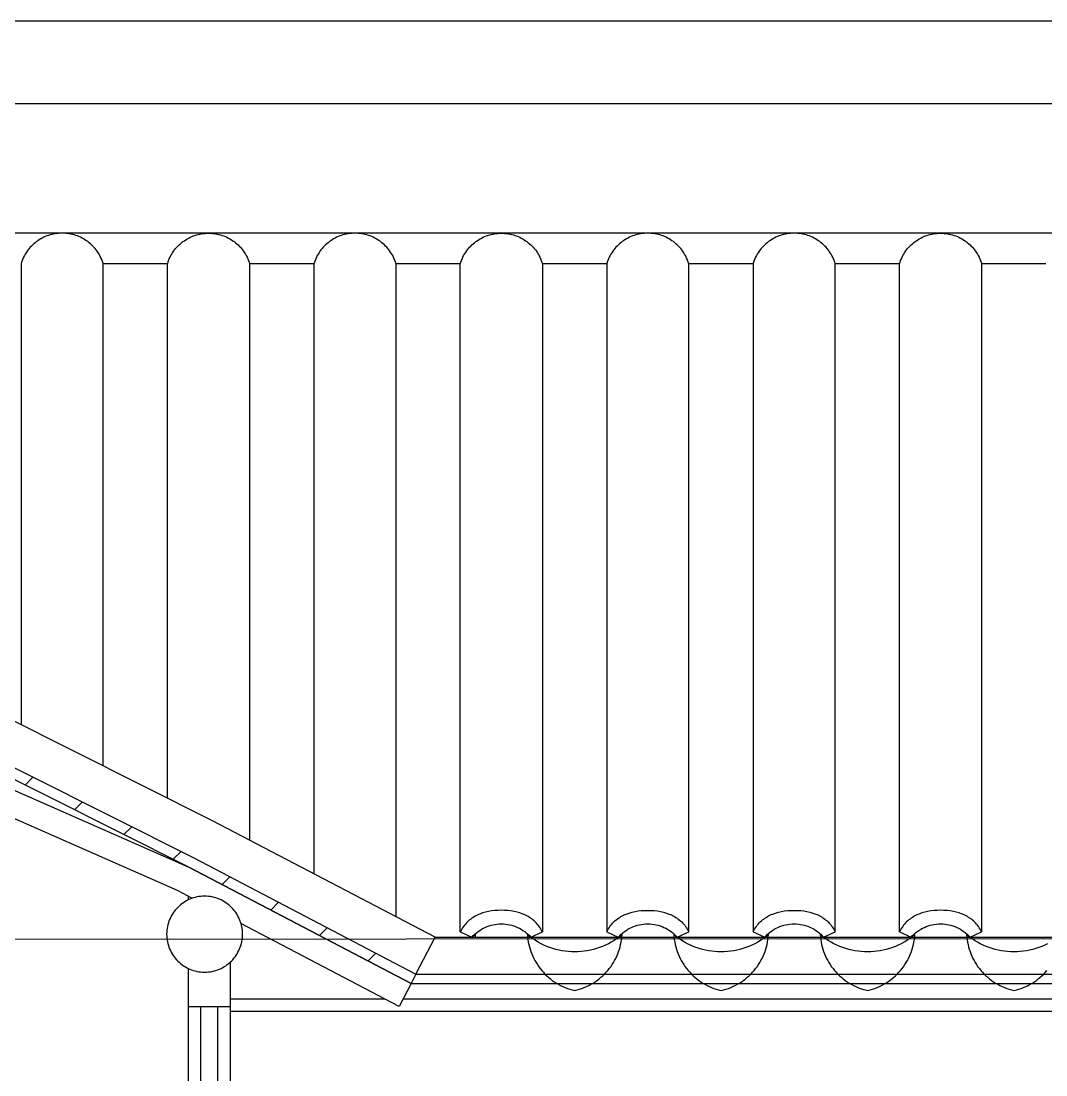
# Model space of a CAD drawing. Extents: x -20250 to 331240, y -699 to 63168.
# Drawn here: x 226502 to 228946, y 13707 to 16220 of the extents above; entities that cross this region are included whole.
import ezdxf

# ---------------------------------------------------------------- set-up
doc = ezdxf.new("R2010")
doc.units = 0
doc.header["$LTSCALE"] = 1000
doc.header["$MEASUREMENT"] = 0
for name, color, linetype in [('DOTE', 1, 'Continuous'), ('PUB_HATCH', 8, 'Continuous'), ('WALL', 9, 'Continuous'), ('窗', 4, 'Continuous')]:
    doc.layers.add(name, color=color, linetype=linetype)
doc.layers.add('瓦', color=7, linetype='Continuous', true_color=0x57e157)

msp = doc.modelspace()

# ---------------------------------------------------------------- hatches: boundary and pattern name
at = {"layer": 'PUB_HATCH'}
h = msp.add_hatch(dxfattribs=at)
h.set_pattern_fill('普通砖', color=256, scale=50, style=0)
h.set_pattern_definition([(45, (-59853.03, 80703.54), (-88.388383, 88.388383), [])])
h.paths.add_polyline_path([(224793.9, 13990.3), (224791, 13989.3), (224786.7, 13988.1), (224782.3, 13987.1), (224777.9, 13986.2), (224773.3, 13985.7), (224768.7, 13985.3), (224764.1, 13985.2), (224759.4, 13985.3), (224754.8, 13985.7), (224750.3, 13986.2), (224745.9, 13987.1), (224741.5, 13988.1), (224737.2, 13989.3), (224733, 13990.7), (224728.9, 13992.3), (224724.9, 13994.2), (224721, 13996.2), (224717.2, 13998.3), (224713.5, 14000.7), (224709.9, 14003.2), (224706.5, 14005.9), (224703.2, 14008.7), (224700.1, 14011.7), (224697.1, 14014.9), (224694.2, 14018.2), (224691.6, 14021.6), (224689, 14025.2), (224686.7, 14028.8), (224684.5, 14032.6), (224682.5, 14036.5), (224680.7, 14040.5), (224679.1, 14044.6), (224677.6, 14048.8), (224676.4, 14053.1), (224675.4, 14057.5), (224674.6, 14062), (224674, 14066.5), (224673.7, 14071.1), (224673.6, 14075.7), (224673.7, 14080.4), (224674, 14085), (224674.6, 14089.5), (224675.4, 14094), (224676.4, 14098.3), (224677.6, 14102.7), (224679.1, 14106.8), (224680.7, 14111), (224682.5, 14115), (224684.5, 14118.9), (224686.7, 14122.7), (224689, 14126.3), (224691.6, 14129.9), (224694.2, 14133.3), (224697.1, 14136.6), (224700.1, 14139.7), (224703.2, 14142.7), (224706.5, 14145.6), (224709.9, 14148.3), (224713.5, 14150.8), (224717.2, 14153.2), (224721, 14155.3), (224724.9, 14157.3), (224728.9, 14159.2), (224733, 14160.8), (224737.2, 14162.2), (224741.5, 14163.4), (224745.9, 14164.4), (224750.3, 14165.2), (224754.8, 14165.8), (224759.4, 14166.2), (224764.1, 14166.3), (224768.7, 14166.2), (224773.3, 14165.8), (224777.9, 14165.2), (224782.3, 14164.4), (224786.7, 14163.4), (224793.9, 14161.4), (224793.9, 14165.1), (225361.6, 14439.4), (225362.1, 14445.4), (225362.7, 14450), (225363.5, 14454.4), (225364.5, 14458.8), (225365.7, 14463.1), (225367.1, 14467.3), (225368.8, 14471.4), (225370.6, 14475.4), (225372.6, 14479.3), (225374.8, 14483.1), (225377.1, 14486.8), (225379.6, 14490.3), (225382.3, 14493.8), (225385.2, 14497.1), (225388.2, 14500.2), (225391.3, 14503.2), (225394.6, 14506), (225398, 14508.7), (225401.6, 14511.2), (225405.2, 14513.6), (225409, 14515.8), (225414.8, 14518.7), (225338.3, 14496.8), (224793.9, 14233.7), (224793.9, 15296.8), (225291.7, 15019.5), (225908.1, 14701.7), (226902.3, 14202.9), (226902.3, 14202.9), (227431.9, 13925.7), (227443.5, 13948), (226913.7, 14225.2), (225919.4, 14724.1), (225303.6, 15041.6), (224793.9, 15325.5), (224793.9, 15707), (224444.3, 15707), (224444.3, 15460.6), (224414.5, 15460.6), (224414.5, 15435.5), (224444.3, 15435.5), (224444.3, 7605.9), (224793.9, 7605.9), (224793.9, 11205.9), (225638.5, 11205.9), (225638.5, 11049.9), (225724.6, 11049.9), (225724.6, 11205.9), (226682.5, 11205.9), (226682.5, 10768.9), (226768.6, 10768.9), (226768.6, 10879.8), (227462, 10475.7), (227462, 10276.4), (227702, 10276.4), (227702, 10341.6), (227702, 10370.8), (227535.2, 10462.1), (226768.6, 10908.7), (226768.6, 11205.9), (226901.1, 11205.9), (226901.1, 11067.9), (227001.1, 11067.9), (227001.1, 12223.6), (226901.1, 12223.6), (226901.1, 11245.6), (224793.9, 11245.6)])

# ---------------------------------------------------------------- linework, layer by layer
at = {"layer": 'DOTE', "elevation": 0}
for points in [[(236948.1, 16220.3), (221068.8, 16220.3)], [(236948.1, 14035.7), (221068.8, 14028.1)]]:
    msp.add_lwpolyline(points, dxfattribs=at)
at = {"layer": 'WALL'}
for points in [[(234018.1, 10577.2, 0), (234018, 15435.5, 0), (234047.9, 15435.5, 0), (234047.9, 15460.6, 0), (234018, 15460.6, 0), (234018, 15863.6, 0), (233506.4, 15863.6, 0), (233506.4, 16220.3, 0), (224929.8, 16220.3, 0)], [(231172.3, 7405.7, 0), (227462, 7405.7, 0), (227462, 10475.7, 0), (226768.6, 10879.8, 0), (226768.6, 10768.9, 0), (226682.5, 10768.9, 0), (226682.5, 11205.9, 0), (225724.6, 11205.9, 0), (225724.6, 11049.9, 0), (225638.5, 11049.9, 0), (225638.5, 11205.9, 0), (224793.9, 11205.9, 0), (224793.9, 7605.9, 0), (224444.3, 7605.9, 0), (224444.3, 15435.5, 0), (224414.5, 15435.5, 0), (224414.5, 15460.6, 0), (224444.3, 15460.6, 0), (224444.3, 15863.6, 0), (224567, 15863.6, 0), (224567, 16023.9, 0), (233506.4, 16023.9, 0)], [(234018, 15714.6, 0), (224444.3, 15714.6, 0)], [(224444.3, 15707, 0), (224793.9, 15707, 0), (224793.9, 15325.5, 0), (225303.6, 15041.6, 0), (225919.4, 14724.1, 0), (226913.7, 14225.2, 0), (227443.5, 13948, 0), (227489.4, 14035.7, 0), (226958.9, 14313.4, 0), (225964.3, 14812.4, 0), (225350.4, 15128.9, 0), (224793.9, 15438.9, 0)], [(227443.5, 13948, 0), (227431.9, 13925.7, 0), (226902.3, 14202.9, 0), (225908.1, 14701.7, 0), (225291.7, 15019.5, 0), (224793.9, 15296.8, 0), (224793.9, 14233.7, 0)], [(224793.9, 14233.7, 0), (225338.3, 14496.8, 0), (225514.4, 14547.4, 0), (225720.4, 14569.8, 0), (225911.5, 14562.3, 0), (226186.8, 14517.4, 0), (226902.2, 14202.9, 0), (227431.9, 13925.7, 0), (227403.2, 13871, 0), (227026.3, 14068.2, 0)], [(226911.2, 14128.4, 0), (226875.5, 14147.2, 0), (226174, 14455.5, 0)], [(226901.1, 14124.8, 0), (226901.1, 14133.7, 0)], [(227489.4, 14035.7, 0), (230945, 14035.7, 0)], [(224793.9, 13990.8, 0), (224793.9, 11245.6, 0), (226901.1, 11245.6, 0), (226901.1, 13961.3, 0)], [(226768.6, 11023.2, 0), (227580.4, 10550.2, 0), (227968.5, 10337.8, 0), (227922.6, 10250, 0), (227535.2, 10462.1, 0), (226768.6, 10908.7, 0), (226768.6, 11205.9, 0), (226901.1, 11205.9, 0), (226901.1, 11067.9, 0), (227001.1, 11067.9, 0), (227001.1, 13977.2, 0)], [(227443.5, 13948, 0), (230990.9, 13948, 0)], [(227431.9, 13925.7, 0), (231002.5, 13925.7, 0)], [(227369.7, 13888.5, 0), (227001.1, 13888.5, 0)], [(231022, 13888.5, 0), (227412.4, 13888.5, 0)], [(231565.8, 13858.6, 0), (227001.1, 13858.6, 0)]]:
    msp.add_polyline3d(points, dxfattribs=at)
msp.add_polyline3d([(227030.3, 14043.1, 0), (227030.1, 14047.7, 0), (227029.8, 14052.3, 0), (227029.2, 14056.8, 0), (227028.4, 14061.3, 0), (227027.4, 14065.7, 0), (227026.2, 14070, 0), (227024.8, 14074.2, 0), (227023.1, 14078.3, 0), (227021.3, 14082.3, 0), (227019.3, 14086.2, 0), (227017.1, 14090, 0), (227014.8, 14093.7, 0), (227012.3, 14097.2, 0), (227009.6, 14100.7, 0), (227006.7, 14103.9, 0), (227003.7, 14107.1, 0), (227000.6, 14110.1, 0), (226997.3, 14112.9, 0), (226993.9, 14115.6, 0), (226990.3, 14118.1, 0), (226986.7, 14120.5, 0), (226982.9, 14122.7, 0), (226979, 14124.7, 0), (226975, 14126.5, 0), (226970.8, 14128.1, 0), (226966.6, 14129.5, 0), (226962.3, 14130.7, 0), (226958, 14131.8, 0), (226953.5, 14132.6, 0), (226949, 14133.2, 0), (226944.4, 14133.5, 0), (226939.7, 14133.6, 0), (226935.1, 14133.5, 0), (226930.5, 14133.2, 0), (226926, 14132.6, 0), (226921.5, 14131.8, 0), (226917.1, 14130.7, 0), (226912.8, 14129.5, 0), (226908.6, 14128.1, 0), (226904.5, 14126.5, 0), (226900.5, 14124.7, 0), (226896.6, 14122.7, 0), (226892.8, 14120.5, 0), (226889.1, 14118.1, 0), (226885.6, 14115.6, 0), (226882.2, 14112.9, 0), (226878.9, 14110.1, 0), (226875.7, 14107.1, 0), (226872.7, 14103.9, 0), (226869.9, 14100.7, 0), (226867.2, 14097.2, 0), (226864.7, 14093.7, 0), (226862.3, 14090, 0), (226860.1, 14086.2, 0), (226858.1, 14082.3, 0), (226856.3, 14078.3, 0), (226854.7, 14074.2, 0), (226853.3, 14070, 0), (226852.1, 14065.7, 0), (226851, 14061.3, 0), (226850.2, 14056.8, 0), (226849.7, 14052.3, 0), (226849.3, 14047.7, 0), (226849.2, 14043.1, 0), (226849.3, 14038.4, 0), (226849.7, 14033.8, 0), (226850.2, 14029.3, 0), (226851, 14024.8, 0), (226852.1, 14020.5, 0), (226853.3, 14016.2, 0), (226854.7, 14012, 0), (226856.3, 14007.8, 0), (226858.1, 14003.8, 0), (226860.1, 13999.9, 0), (226862.3, 13996.2, 0), (226864.7, 13992.5, 0), (226867.2, 13988.9, 0), (226869.9, 13985.5, 0), (226872.7, 13982.2, 0), (226875.7, 13979.1, 0), (226878.9, 13976.1, 0), (226882.2, 13973.2, 0), (226885.6, 13970.5, 0), (226889.1, 13968, 0), (226892.8, 13965.7, 0), (226896.6, 13963.5, 0), (226900.5, 13961.5, 0), (226904.5, 13959.7, 0), (226908.6, 13958, 0), (226912.8, 13956.6, 0), (226917.1, 13955.4, 0), (226921.5, 13954.4, 0), (226926, 13953.6, 0), (226930.5, 13953, 0), (226935.1, 13952.7, 0), (226939.7, 13952.5, 0), (226944.4, 13952.7, 0), (226949, 13953, 0), (226953.5, 13953.6, 0), (226958, 13954.4, 0), (226962.3, 13955.4, 0), (226966.6, 13956.6, 0), (226970.8, 13958, 0), (226975, 13959.7, 0), (226979, 13961.5, 0), (226982.9, 13963.5, 0), (226986.7, 13965.7, 0), (226990.3, 13968, 0), (226993.9, 13970.5, 0), (226997.3, 13973.2, 0), (227000.6, 13976.1, 0), (227003.7, 13979.1, 0), (227006.7, 13982.2, 0), (227009.6, 13985.5, 0), (227012.3, 13988.9, 0), (227014.8, 13992.5, 0), (227017.1, 13996.2, 0), (227019.3, 13999.9, 0), (227021.3, 14003.8, 0), (227023.1, 14007.8, 0), (227024.8, 14012, 0), (227026.2, 14016.2, 0), (227027.4, 14020.5, 0), (227028.4, 14024.8, 0), (227029.2, 14029.3, 0), (227029.8, 14033.8, 0), (227030.1, 14038.4, 0)], close=True, dxfattribs=at)
at = {"layer": '瓦'}
for points in [[(226698, 14444.3, 0), (226698, 15641.8, 0), (226696.7, 15645.8, 0), (226695.3, 15649.7, 0), (226693.7, 15653.6, 0), (226691.9, 15657.3, 0), (226690, 15661, 0), (226688, 15664.6, 0), (226685.9, 15668, 0), (226683.6, 15671.4, 0), (226681.1, 15674.7, 0), (226678.6, 15677.8, 0), (226676, 15680.9, 0), (226673.2, 15683.8, 0), (226670.3, 15686.7, 0), (226667.3, 15689.3, 0), (226664.3, 15691.9, 0), (226661.1, 15694.4, 0), (226657.8, 15696.7, 0), (226654.4, 15698.9, 0), (226651, 15701, 0), (226647.5, 15703, 0), (226643.9, 15704.7, 0), (226640.2, 15706.4, 0), (226636.4, 15707.9, 0), (226632.6, 15709.3, 0), (226628.7, 15710.5, 0), (226624.8, 15711.6, 0), (226620.8, 15712.5, 0), (226616.7, 15713.2, 0), (226612.6, 15713.8, 0), (226608.5, 15714.2, 0), (226604.3, 15714.5, 0), (226600.1, 15714.6, 0), (226595.9, 15714.5, 0), (226591.7, 15714.2, 0), (226587.6, 15713.8, 0), (226583.5, 15713.2, 0), (226579.4, 15712.5, 0), (226575.4, 15711.6, 0), (226571.5, 15710.5, 0), (226567.6, 15709.3, 0), (226563.8, 15707.9, 0), (226560, 15706.4, 0), (226556.3, 15704.7, 0), (226552.7, 15703, 0), (226549.2, 15701, 0), (226545.7, 15698.9, 0), (226542.4, 15696.7, 0), (226539.1, 15694.4, 0), (226535.9, 15691.9, 0), (226532.9, 15689.3, 0), (226529.9, 15686.7, 0), (226527, 15683.8, 0), (226524.2, 15680.9, 0), (226521.6, 15677.8, 0), (226519.1, 15674.7, 0), (226516.6, 15671.4, 0), (226514.4, 15668, 0), (226512.2, 15664.6, 0), (226510.2, 15661, 0), (226508.3, 15657.3, 0), (226506.6, 15653.6, 0), (226505, 15649.7, 0), (226503.5, 15645.8, 0), (226502.2, 15641.8, 0), (226502.2, 14542.5, 0)], [(226851.2, 14367.4, 0), (226851.2, 15641.8, 0), (226852.5, 15645.8, 0), (226854, 15649.7, 0), (226855.6, 15653.6, 0), (226857.3, 15657.3, 0), (226859.2, 15661, 0), (226861.2, 15664.6, 0), (226863.4, 15668, 0), (226865.7, 15671.4, 0), (226868.1, 15674.7, 0), (226870.6, 15677.8, 0), (226873.3, 15680.9, 0), (226876, 15683.8, 0), (226878.9, 15686.7, 0), (226881.9, 15689.3, 0), (226885, 15691.9, 0), (226888.1, 15694.4, 0), (226891.4, 15696.7, 0), (226894.8, 15698.9, 0), (226898.2, 15701, 0), (226901.8, 15703, 0), (226905.4, 15704.7, 0), (226909.1, 15706.4, 0), (226912.8, 15707.9, 0), (226916.6, 15709.3, 0), (226920.5, 15710.5, 0), (226924.5, 15711.6, 0), (226928.5, 15712.5, 0), (226932.5, 15713.2, 0), (226936.6, 15713.8, 0), (226940.7, 15714.2, 0), (226944.9, 15714.5, 0), (226949.1, 15714.6, 0), (226953.3, 15714.5, 0), (226957.5, 15714.2, 0), (226961.7, 15713.8, 0), (226965.7, 15713.2, 0), (226969.8, 15712.5, 0), (226973.8, 15711.6, 0), (226977.7, 15710.5, 0), (226981.6, 15709.3, 0), (226985.4, 15707.9, 0), (226989.2, 15706.4, 0), (226992.9, 15704.7, 0), (226996.5, 15703, 0), (227000, 15701, 0), (227003.5, 15698.9, 0), (227006.8, 15696.7, 0), (227010.1, 15694.4, 0), (227013.3, 15691.9, 0), (227016.4, 15689.3, 0), (227019.4, 15686.7, 0), (227022.2, 15683.8, 0), (227025, 15680.9, 0), (227027.6, 15677.8, 0), (227030.2, 15674.7, 0), (227032.6, 15671.4, 0), (227034.9, 15668, 0), (227037, 15664.6, 0), (227039.1, 15661, 0), (227040.9, 15657.3, 0), (227042.7, 15653.6, 0), (227044.3, 15649.7, 0), (227045.7, 15645.8, 0), (227047, 15641.8, 0), (227047, 14267.3, 0)], [(227396.1, 14084.6, 0), (227396.1, 15641.8, 0), (227394.8, 15645.8, 0), (227393.4, 15649.7, 0), (227391.7, 15653.6, 0), (227390, 15657.3, 0), (227388.1, 15661, 0), (227386.1, 15664.6, 0), (227383.9, 15668, 0), (227381.7, 15671.4, 0), (227379.2, 15674.7, 0), (227376.7, 15677.8, 0), (227374.1, 15680.9, 0), (227371.3, 15683.8, 0), (227368.4, 15686.7, 0), (227365.4, 15689.3, 0), (227362.4, 15691.9, 0), (227359.2, 15694.4, 0), (227355.9, 15696.7, 0), (227352.5, 15698.9, 0), (227349.1, 15701, 0), (227345.6, 15703, 0), (227341.9, 15704.7, 0), (227338.3, 15706.4, 0), (227334.5, 15707.9, 0), (227330.7, 15709.3, 0), (227326.8, 15710.5, 0), (227322.9, 15711.6, 0), (227318.9, 15712.5, 0), (227314.8, 15713.2, 0), (227310.7, 15713.8, 0), (227306.6, 15714.2, 0), (227302.4, 15714.5, 0), (227298.2, 15714.6, 0), (227294, 15714.5, 0), (227289.8, 15714.2, 0), (227285.7, 15713.8, 0), (227281.6, 15713.2, 0), (227277.5, 15712.5, 0), (227273.5, 15711.6, 0), (227269.6, 15710.5, 0), (227265.7, 15709.3, 0), (227261.9, 15707.9, 0), (227258.1, 15706.4, 0), (227254.4, 15704.7, 0), (227250.8, 15703, 0), (227247.3, 15701, 0), (227243.8, 15698.9, 0), (227240.5, 15696.7, 0), (227237.2, 15694.4, 0), (227234, 15691.9, 0), (227231, 15689.3, 0), (227228, 15686.7, 0), (227225.1, 15683.8, 0), (227222.3, 15680.9, 0), (227219.7, 15677.8, 0), (227217.1, 15674.7, 0), (227214.7, 15671.4, 0), (227212.5, 15668, 0), (227210.3, 15664.6, 0), (227208.3, 15661, 0), (227206.4, 15657.3, 0), (227204.6, 15653.6, 0), (227203, 15649.7, 0), (227201.6, 15645.8, 0), (227200.3, 15641.8, 0), (227200.3, 14187.1, 0)], [(227549.4, 14048.5, 0), (227576.9, 14035.9, 0), (227580.4, 14039.6, 0), (227584, 14043.1, 0), (227587.7, 14046.3, 0), (227591.6, 14049.4, 0), (227595.7, 14052.2, 0), (227599.9, 14054.8, 0), (227604.2, 14057.2, 0), (227608.6, 14059.4, 0), (227613.2, 14061.3, 0), (227617.8, 14063, 0), (227622.6, 14064.4, 0), (227627.4, 14065.6, 0), (227632.3, 14066.5, 0), (227637.2, 14067.2, 0), (227642.2, 14067.6, 0), (227647.2, 14067.7, 0), (227652.2, 14067.6, 0), (227657.2, 14067.2, 0), (227662.2, 14066.5, 0), (227667, 14065.6, 0), (227671.9, 14064.4, 0), (227676.6, 14063, 0), (227681.2, 14061.3, 0), (227685.8, 14059.4, 0), (227690.2, 14057.2, 0), (227694.5, 14054.8, 0), (227698.7, 14052.2, 0), (227702.8, 14049.4, 0), (227706.7, 14046.3, 0), (227710.4, 14043.1, 0), (227714, 14039.6, 0), (227717.5, 14035.9, 0), (227745, 14048.5, 0), (227743.2, 14052, 0), (227741.4, 14055.3, 0), (227739.4, 14058.5, 0), (227737.3, 14061.5, 0), (227735.1, 14064.4, 0), (227732.8, 14067.2, 0), (227730.4, 14069.9, 0), (227727.9, 14072.4, 0), (227725.3, 14074.8, 0), (227722.6, 14077.1, 0), (227719.9, 14079.3, 0), (227717, 14081.3, 0), (227714.1, 14083.2, 0), (227711.1, 14085.1, 0), (227708, 14086.8, 0), (227704.9, 14088.4, 0), (227701.6, 14089.8, 0), (227698.4, 14091.2, 0), (227691.6, 14093.7, 0), (227684.6, 14095.7, 0), (227677.4, 14097.3, 0), (227670.1, 14098.5, 0), (227662.5, 14099.4, 0), (227654.9, 14099.9, 0), (227647.1, 14100, 0), (227639.3, 14099.9, 0), (227631.7, 14099.3, 0), (227624.1, 14098.5, 0), (227616.8, 14097.2, 0), (227609.6, 14095.6, 0), (227602.6, 14093.6, 0), (227595.8, 14091.2, 0), (227592.6, 14089.8, 0), (227589.3, 14088.3, 0), (227586.2, 14086.7, 0), (227583.1, 14085, 0), (227580.1, 14083.2, 0), (227577.2, 14081.2, 0), (227574.4, 14079.2, 0), (227571.6, 14077, 0), (227568.9, 14074.7, 0), (227566.4, 14072.3, 0), (227563.9, 14069.8, 0), (227561.5, 14067.2, 0), (227559.2, 14064.3, 0), (227557, 14061.4, 0), (227554.9, 14058.4, 0), (227552.9, 14055.2, 0), (227551, 14051.9, 0), (227549.3, 14048.4, 0), (227549.3, 15641.8, 0), (227550.6, 15645.8, 0), (227552.1, 15649.7, 0), (227553.7, 15653.6, 0), (227555.4, 15657.3, 0), (227557.3, 15661, 0), (227559.3, 15664.6, 0), (227561.5, 15668, 0), (227563.8, 15671.4, 0), (227566.2, 15674.7, 0), (227568.7, 15677.8, 0), (227571.4, 15680.9, 0), (227574.1, 15683.8, 0), (227577, 15686.7, 0), (227580, 15689.3, 0), (227583.1, 15691.9, 0), (227586.2, 15694.4, 0), (227589.5, 15696.7, 0), (227592.9, 15698.9, 0), (227596.3, 15701, 0), (227599.9, 15703, 0), (227603.5, 15704.7, 0), (227607.1, 15706.4, 0), (227610.9, 15707.9, 0), (227614.7, 15709.3, 0), (227618.6, 15710.5, 0), (227622.6, 15711.6, 0), (227626.6, 15712.5, 0), (227630.6, 15713.2, 0), (227634.7, 15713.8, 0), (227638.8, 15714.2, 0), (227643, 15714.5, 0), (227647.2, 15714.6, 0), (227651.4, 15714.5, 0), (227655.6, 15714.2, 0), (227659.7, 15713.8, 0), (227663.8, 15713.2, 0), (227667.9, 15712.5, 0), (227671.9, 15711.6, 0), (227675.8, 15710.5, 0), (227679.7, 15709.3, 0), (227683.5, 15707.9, 0), (227687.3, 15706.4, 0), (227691, 15704.7, 0), (227694.6, 15703, 0), (227698.1, 15701, 0), (227701.6, 15698.9, 0), (227704.9, 15696.7, 0), (227708.2, 15694.4, 0), (227711.4, 15691.9, 0), (227714.5, 15689.3, 0), (227717.5, 15686.7, 0), (227720.3, 15683.8, 0), (227723.1, 15680.9, 0), (227725.7, 15677.8, 0), (227728.3, 15674.7, 0), (227730.7, 15671.4, 0), (227733, 15668, 0), (227735.1, 15664.6, 0), (227737.2, 15661, 0), (227739, 15657.3, 0), (227740.8, 15653.6, 0), (227742.4, 15649.7, 0), (227743.8, 15645.8, 0), (227745.1, 15641.8, 0), (227745.1, 14048.4, 0)], [(228094.2, 14048.4, 0), (228094.2, 15641.8, 0), (228092.9, 15645.8, 0), (228091.4, 15649.7, 0), (228089.8, 15653.6, 0), (228088.1, 15657.3, 0), (228086.2, 15661, 0), (228084.2, 15664.6, 0), (228082, 15668, 0), (228079.7, 15671.4, 0), (228077.3, 15674.7, 0), (228074.8, 15677.8, 0), (228072.2, 15680.9, 0), (228069.4, 15683.8, 0), (228066.5, 15686.7, 0), (228063.5, 15689.3, 0), (228060.5, 15691.9, 0), (228057.3, 15694.4, 0), (228054, 15696.7, 0), (228050.6, 15698.9, 0), (228047.2, 15701, 0), (228043.7, 15703, 0), (228040, 15704.7, 0), (228036.4, 15706.4, 0), (228032.6, 15707.9, 0), (228028.8, 15709.3, 0), (228024.9, 15710.5, 0), (228021, 15711.6, 0), (228017, 15712.5, 0), (228012.9, 15713.2, 0), (228008.8, 15713.8, 0), (228004.7, 15714.2, 0), (228000.5, 15714.5, 0), (227996.3, 15714.6, 0), (227992.1, 15714.5, 0), (227987.9, 15714.2, 0), (227983.8, 15713.8, 0), (227979.7, 15713.2, 0), (227975.6, 15712.5, 0), (227971.6, 15711.6, 0), (227967.7, 15710.5, 0), (227963.8, 15709.3, 0), (227960, 15707.9, 0), (227956.2, 15706.4, 0), (227952.5, 15704.7, 0), (227948.9, 15703, 0), (227945.4, 15701, 0), (227941.9, 15698.9, 0), (227938.6, 15696.7, 0), (227935.3, 15694.4, 0), (227932.1, 15691.9, 0), (227929, 15689.3, 0), (227926.1, 15686.7, 0), (227923.2, 15683.8, 0), (227920.4, 15680.9, 0), (227917.8, 15677.8, 0), (227915.2, 15674.7, 0), (227912.8, 15671.4, 0), (227910.5, 15668, 0), (227908.4, 15664.6, 0), (227906.4, 15661, 0), (227904.5, 15657.3, 0), (227902.7, 15653.6, 0), (227901.1, 15649.7, 0), (227899.7, 15645.8, 0), (227898.4, 15641.8, 0), (227898.4, 14048.4, 0), (227900.2, 14051.9, 0), (227902, 14055.2, 0), (227904, 14058.4, 0), (227906.1, 14061.4, 0), (227908.3, 14064.3, 0), (227910.6, 14067.1, 0), (227913, 14069.8, 0), (227915.5, 14072.3, 0), (227918.1, 14074.7, 0), (227920.8, 14077, 0), (227923.5, 14079.2, 0), (227926.4, 14081.2, 0), (227929.3, 14083.2, 0), (227932.3, 14085, 0), (227935.4, 14086.7, 0), (227938.5, 14088.2, 0), (227941.8, 14089.7, 0), (227945, 14091.1, 0), (227951.8, 14093.5, 0), (227958.8, 14095.5, 0), (227966, 14097.2, 0), (227973.4, 14098.4, 0), (227980.9, 14099.2, 0), (227988.5, 14099.7, 0), (227996.3, 14099.9, 0), (228004.1, 14099.7, 0), (228011.8, 14099.2, 0), (228019.3, 14098.4, 0), (228026.7, 14097.1, 0), (228033.8, 14095.5, 0), (228040.8, 14093.5, 0), (228047.6, 14091.1, 0), (228050.9, 14089.7, 0), (228054.1, 14088.2, 0), (228057.2, 14086.6, 0), (228060.3, 14084.9, 0), (228063.3, 14083.1, 0), (228066.2, 14081.1, 0), (228069.1, 14079.1, 0), (228071.8, 14076.9, 0), (228074.5, 14074.6, 0), (228077.1, 14072.2, 0), (228079.6, 14069.7, 0), (228082, 14067, 0), (228084.3, 14064.2, 0), (228086.5, 14061.3, 0), (228088.5, 14058.2, 0), (228090.5, 14055.1, 0), (228092.4, 14051.7, 0), (228094.2, 14048.3, 0)], [(228443.2, 14048.4, 0), (228443.2, 15641.8, 0), (228441.9, 15645.8, 0), (228440.5, 15649.7, 0), (228438.9, 15653.6, 0), (228437.2, 15657.3, 0), (228435.3, 15661, 0), (228433.2, 15664.6, 0), (228431.1, 15668, 0), (228428.8, 15671.4, 0), (228426.4, 15674.7, 0), (228423.9, 15677.8, 0), (228421.2, 15680.9, 0), (228418.4, 15683.8, 0), (228415.6, 15686.7, 0), (228412.6, 15689.3, 0), (228409.5, 15691.9, 0), (228406.3, 15694.4, 0), (228403, 15696.7, 0), (228399.7, 15698.9, 0), (228396.2, 15701, 0), (228392.7, 15703, 0), (228389.1, 15704.7, 0), (228385.4, 15706.4, 0), (228381.6, 15707.9, 0), (228377.8, 15709.3, 0), (228373.9, 15710.5, 0), (228370, 15711.6, 0), (228366, 15712.5, 0), (228362, 15713.2, 0), (228357.9, 15713.8, 0), (228353.7, 15714.2, 0), (228349.5, 15714.5, 0), (228345.3, 15714.6, 0), (228341.1, 15714.5, 0), (228336.9, 15714.2, 0), (228332.8, 15713.8, 0), (228328.7, 15713.2, 0), (228324.7, 15712.5, 0), (228320.7, 15711.6, 0), (228316.7, 15710.5, 0), (228312.8, 15709.3, 0), (228309, 15707.9, 0), (228305.3, 15706.4, 0), (228301.6, 15704.7, 0), (228298, 15703, 0), (228294.4, 15701, 0), (228291, 15698.9, 0), (228287.6, 15696.7, 0), (228284.3, 15694.4, 0), (228281.2, 15691.9, 0), (228278.1, 15689.3, 0), (228275.1, 15686.7, 0), (228272.2, 15683.8, 0), (228269.5, 15680.9, 0), (228266.8, 15677.8, 0), (228264.3, 15674.7, 0), (228261.9, 15671.4, 0), (228259.6, 15668, 0), (228257.4, 15664.6, 0), (228255.4, 15661, 0), (228253.5, 15657.3, 0), (228251.8, 15653.6, 0), (228250.2, 15649.7, 0), (228248.7, 15645.8, 0), (228247.4, 15641.8, 0), (228247.5, 14048.4, 0), (228249.2, 14051.9, 0), (228251.1, 14055.2, 0), (228253.1, 14058.4, 0), (228255.2, 14061.4, 0), (228257.4, 14064.3, 0), (228259.7, 14067.1, 0), (228262.1, 14069.8, 0), (228264.5, 14072.3, 0), (228267.1, 14074.7, 0), (228269.8, 14077, 0), (228272.6, 14079.2, 0), (228275.4, 14081.2, 0), (228278.3, 14083.2, 0), (228281.4, 14085, 0), (228284.4, 14086.7, 0), (228287.6, 14088.2, 0), (228290.8, 14089.7, 0), (228294.1, 14091.1, 0), (228300.9, 14093.5, 0), (228307.8, 14095.5, 0), (228315, 14097.2, 0), (228322.4, 14098.4, 0), (228329.9, 14099.2, 0), (228337.6, 14099.7, 0), (228345.4, 14099.9, 0), (228353.1, 14099.7, 0), (228360.8, 14099.2, 0), (228368.3, 14098.4, 0), (228375.7, 14097.1, 0), (228382.9, 14095.5, 0), (228389.9, 14093.5, 0), (228396.6, 14091.1, 0), (228399.9, 14089.7, 0), (228403.1, 14088.2, 0), (228406.3, 14086.6, 0), (228409.4, 14084.9, 0), (228412.4, 14083.1, 0), (228415.3, 14081.1, 0), (228418.1, 14079.1, 0), (228420.9, 14076.9, 0), (228423.6, 14074.6, 0), (228426.1, 14072.2, 0), (228428.6, 14069.7, 0), (228431, 14067, 0), (228433.3, 14064.2, 0), (228435.5, 14061.3, 0), (228437.6, 14058.2, 0), (228439.6, 14055.1, 0), (228441.5, 14051.7, 0), (228443.2, 14048.3, 0)], [(228596.5, 14048.5, 0), (228624.1, 14035.9, 0), (228627.5, 14039.6, 0), (228631.1, 14043.1, 0), (228634.9, 14046.3, 0), (228638.8, 14049.4, 0), (228642.8, 14052.2, 0), (228647, 14054.8, 0), (228651.3, 14057.2, 0), (228655.8, 14059.4, 0), (228660.3, 14061.3, 0), (228665, 14063, 0), (228669.7, 14064.4, 0), (228674.5, 14065.6, 0), (228679.4, 14066.5, 0), (228684.3, 14067.2, 0), (228689.3, 14067.6, 0), (228694.4, 14067.7, 0), (228699.4, 14067.6, 0), (228704.4, 14067.2, 0), (228709.3, 14066.5, 0), (228714.2, 14065.6, 0), (228719, 14064.4, 0), (228723.7, 14063, 0), (228728.4, 14061.3, 0), (228732.9, 14059.4, 0), (228737.3, 14057.2, 0), (228741.7, 14054.8, 0), (228745.8, 14052.2, 0), (228749.9, 14049.4, 0), (228753.8, 14046.3, 0), (228757.6, 14043.1, 0), (228761.2, 14039.6, 0), (228764.6, 14035.9, 0), (228792.1, 14048.5, 0), (228790.4, 14052, 0), (228788.5, 14055.3, 0), (228786.5, 14058.5, 0), (228784.4, 14061.5, 0), (228782.2, 14064.4, 0), (228779.9, 14067.2, 0), (228777.5, 14069.9, 0), (228775, 14072.4, 0), (228772.5, 14074.8, 0), (228769.8, 14077.1, 0), (228767, 14079.3, 0), (228764.2, 14081.3, 0), (228761.2, 14083.2, 0), (228758.2, 14085.1, 0), (228755.2, 14086.8, 0), (228752, 14088.4, 0), (228748.8, 14089.8, 0), (228745.5, 14091.2, 0), (228738.7, 14093.7, 0), (228731.8, 14095.7, 0), (228724.6, 14097.3, 0), (228717.2, 14098.5, 0), (228709.7, 14099.4, 0), (228702, 14099.9, 0), (228694.2, 14100, 0), (228686.5, 14099.9, 0), (228678.8, 14099.3, 0), (228671.3, 14098.5, 0), (228663.9, 14097.2, 0), (228656.7, 14095.6, 0), (228649.7, 14093.6, 0), (228643, 14091.2, 0), (228639.7, 14089.8, 0), (228636.5, 14088.3, 0), (228633.3, 14086.7, 0), (228630.3, 14085, 0), (228627.3, 14083.2, 0), (228624.3, 14081.2, 0), (228621.5, 14079.2, 0), (228618.7, 14077, 0), (228616.1, 14074.7, 0), (228613.5, 14072.3, 0), (228611, 14069.8, 0), (228608.6, 14067.2, 0), (228606.3, 14064.3, 0), (228604.1, 14061.4, 0), (228602, 14058.4, 0), (228600, 14055.2, 0), (228598.2, 14051.9, 0), (228596.4, 14048.4, 0), (228596.5, 15641.8, 0), (228597.7, 15645.8, 0), (228599.2, 15649.7, 0), (228600.8, 15653.6, 0), (228602.5, 15657.3, 0), (228604.4, 15661, 0), (228606.5, 15664.6, 0), (228608.6, 15668, 0), (228610.9, 15671.4, 0), (228613.3, 15674.7, 0), (228615.8, 15677.8, 0), (228618.5, 15680.9, 0), (228621.3, 15683.8, 0), (228624.1, 15686.7, 0), (228627.1, 15689.3, 0), (228630.2, 15691.9, 0), (228633.4, 15694.4, 0), (228636.7, 15696.7, 0), (228640, 15698.9, 0), (228643.5, 15701, 0), (228647, 15703, 0), (228650.6, 15704.7, 0), (228654.3, 15706.4, 0), (228658, 15707.9, 0), (228661.9, 15709.3, 0), (228665.7, 15710.5, 0), (228669.7, 15711.6, 0), (228673.7, 15712.5, 0), (228677.7, 15713.2, 0), (228681.8, 15713.8, 0), (228686, 15714.2, 0), (228690.2, 15714.5, 0), (228694.4, 15714.6, 0), (228698.6, 15714.5, 0), (228702.7, 15714.2, 0), (228706.9, 15713.8, 0), (228711, 15713.2, 0), (228715, 15712.5, 0), (228719, 15711.6, 0), (228723, 15710.5, 0), (228726.9, 15709.3, 0), (228730.7, 15707.9, 0), (228734.4, 15706.4, 0), (228738.1, 15704.7, 0), (228741.7, 15703, 0), (228745.3, 15701, 0), (228748.7, 15698.9, 0), (228752.1, 15696.7, 0), (228755.3, 15694.4, 0), (228758.5, 15691.9, 0), (228761.6, 15689.3, 0), (228764.6, 15686.7, 0), (228767.5, 15683.8, 0), (228770.2, 15680.9, 0), (228772.9, 15677.8, 0), (228775.4, 15674.7, 0), (228777.8, 15671.4, 0), (228780.1, 15668, 0), (228782.3, 15664.6, 0), (228784.3, 15661, 0), (228786.2, 15657.3, 0), (228787.9, 15653.6, 0), (228789.5, 15649.7, 0), (228791, 15645.8, 0), (228792.3, 15641.8, 0), (228792.2, 14048.4, 0)], [(226851.2, 15641.8, 0), (226698, 15641.8, 0)], [(227200.2, 15641.8, 0), (227047, 15641.8, 0)], [(227549.3, 15641.8, 0), (227396.1, 15641.8, 0)], [(227898.3, 15641.8, 0), (227745.1, 15641.8, 0)], [(228247.4, 15641.8, 0), (228094.2, 15641.8, 0)], [(228596.5, 15641.8, 0), (228443.2, 15641.8, 0)], [(228945.5, 15641.8, 0), (228792.3, 15641.8, 0)], [(227898.4, 14048.4, 0), (227926, 14035.7, 0), (227929.4, 14039.4, 0), (227933, 14042.9, 0), (227936.7, 14046.2, 0), (227940.7, 14049.2, 0), (227944.7, 14052.1, 0), (227948.9, 14054.7, 0), (227953.2, 14057.1, 0), (227957.7, 14059.2, 0), (227962.2, 14061.2, 0), (227966.9, 14062.8, 0), (227971.6, 14064.3, 0), (227976.4, 14065.4, 0), (227981.3, 14066.4, 0), (227986.2, 14067, 0), (227991.2, 14067.4, 0), (227996.2, 14067.6, 0), (228001.3, 14067.4, 0), (228006.3, 14067, 0), (228011.2, 14066.4, 0), (228016.1, 14065.4, 0), (228020.9, 14064.3, 0), (228025.6, 14062.8, 0), (228030.3, 14061.2, 0), (228034.8, 14059.2, 0), (228039.3, 14057.1, 0), (228043.6, 14054.7, 0), (228047.8, 14052.1, 0), (228051.8, 14049.2, 0), (228055.7, 14046.2, 0), (228059.5, 14042.9, 0), (228063.1, 14039.5, 0), (228066.5, 14035.7, 0), (228094.1, 14048.4, 0)], [(228247.5, 14048.4, 0), (228275, 14035.7, 0), (228278.4, 14039.4, 0), (228282, 14042.9, 0), (228285.8, 14046.2, 0), (228289.7, 14049.2, 0), (228293.8, 14052.1, 0), (228298, 14054.7, 0), (228302.3, 14057.1, 0), (228306.7, 14059.2, 0), (228311.3, 14061.2, 0), (228315.9, 14062.8, 0), (228320.7, 14064.3, 0), (228325.5, 14065.4, 0), (228330.3, 14066.4, 0), (228335.3, 14067, 0), (228340.3, 14067.4, 0), (228345.3, 14067.6, 0), (228350.3, 14067.4, 0), (228355.3, 14067, 0), (228360.2, 14066.4, 0), (228365.1, 14065.4, 0), (228369.9, 14064.3, 0), (228374.7, 14062.8, 0), (228379.3, 14061.2, 0), (228383.9, 14059.2, 0), (228388.3, 14057.1, 0), (228392.6, 14054.7, 0), (228396.8, 14052.1, 0), (228400.9, 14049.2, 0), (228404.8, 14046.2, 0), (228408.6, 14042.9, 0), (228412.2, 14039.5, 0), (228415.6, 14035.7, 0), (228443.1, 14048.4, 0)], [(227585, 14035.7, 0), (227585, 14036.5, 0), (227585.2, 14037.3, 0), (227585.5, 14038.9, 0), (227585.7, 14040.5, 0), (227585.8, 14041.2, 0), (227585.9, 14042.1, 0), (227584.8, 14041.2, 0), (227583.7, 14040.4, 0), (227581.3, 14038.8, 0), (227579, 14037.3, 0), (227576.7, 14035.7, 0)], [(228949.6, 14020.4, 0), (228942.6, 14017.1, 0), (228935.6, 14014, 0), (228928.5, 14011.3, 0), (228921.3, 14008.9, 0), (228914, 14006.8, 0), (228906.6, 14005.1, 0), (228899.2, 14003.6, 0), (228891.8, 14002.5, 0), (228884.3, 14001.7, 0), (228876.8, 14001.2, 0), (228869.3, 14001.1, 0), (228861.8, 14001.2, 0), (228854.2, 14001.7, 0), (228846.8, 14002.5, 0), (228839.3, 14003.6, 0), (228831.9, 14005.1, 0), (228824.5, 14006.8, 0), (228817.3, 14008.9, 0), (228810.1, 14011.3, 0), (228802.9, 14014, 0), (228795.9, 14017.1, 0), (228789, 14020.4, 0), (228782.2, 14024.1, 0), (228775.5, 14028.1, 0), (228769, 14032.4, 0), (228762.7, 14037.1, 0), (228756.5, 14042.1, 0), (228756.9, 14036, 0), (228757.6, 14030.1, 0), (228758.6, 14024.2, 0), (228759.8, 14018.4, 0), (228761.2, 14012.6, 0), (228762.8, 14007, 0), (228764.7, 14001.4, 0), (228766.8, 13996, 0), (228769.1, 13990.6, 0), (228771.5, 13985.4, 0), (228774.2, 13980.2, 0), (228777.1, 13975.2, 0), (228780.2, 13970.4, 0), (228783.5, 13965.6, 0), (228787, 13961, 0), (228790.6, 13956.5, 0), (228794.4, 13952.2, 0), (228798.4, 13948, 0), (228802.5, 13944, 0), (228806.8, 13940.2, 0), (228811.3, 13936.5, 0), (228815.9, 13933, 0), (228820.6, 13929.7, 0), (228825.5, 13926.5, 0), (228830.6, 13923.6, 0), (228835.7, 13920.8, 0), (228841, 13918.2, 0), (228846.5, 13915.9, 0), (228852, 13913.8, 0), (228857.6, 13911.9, 0), (228863.4, 13910.2, 0), (228869.3, 13908.7, 0), (228875.1, 13910.2, 0), (228880.9, 13911.9, 0), (228886.5, 13913.8, 0), (228892.1, 13915.9, 0), (228897.5, 13918.2, 0), (228902.8, 13920.8, 0), (228908, 13923.6, 0), (228913, 13926.5, 0), (228917.9, 13929.7, 0), (228922.7, 13933, 0), (228927.3, 13936.5, 0), (228931.7, 13940.2, 0), (228936, 13944, 0), (228940.2, 13948, 0), (228944.2, 13952.2, 0), (228948, 13956.5, 0)]]:
    msp.add_polyline3d(points, dxfattribs=at)
for points in [[(227709.3, 14042.1, 0), (227709.8, 14036, 0), (227710.5, 14030.1, 0), (227711.5, 14024.2, 0), (227712.6, 14018.4, 0), (227714, 14012.6, 0), (227715.7, 14007, 0), (227717.5, 14001.4, 0), (227719.6, 13996, 0), (227721.9, 13990.6, 0), (227724.4, 13985.4, 0), (227727.1, 13980.2, 0), (227730, 13975.2, 0), (227733.1, 13970.4, 0), (227736.4, 13965.6, 0), (227739.8, 13961, 0), (227743.4, 13956.5, 0), (227747.3, 13952.2, 0), (227751.2, 13948, 0), (227755.4, 13944, 0), (227759.7, 13940.2, 0), (227764.1, 13936.5, 0), (227768.7, 13933, 0), (227773.5, 13929.7, 0), (227778.4, 13926.5, 0), (227783.4, 13923.6, 0), (227788.6, 13920.8, 0), (227793.9, 13918.2, 0), (227799.3, 13915.9, 0), (227804.9, 13913.8, 0), (227810.5, 13911.9, 0), (227816.3, 13910.2, 0), (227822.1, 13908.7, 0), (227828, 13910.2, 0), (227833.7, 13911.9, 0), (227839.4, 13913.8, 0), (227844.9, 13915.9, 0), (227850.4, 13918.2, 0), (227855.7, 13920.8, 0), (227860.8, 13923.6, 0), (227865.9, 13926.5, 0), (227870.8, 13929.7, 0), (227875.5, 13933, 0), (227880.1, 13936.5, 0), (227884.6, 13940.2, 0), (227888.9, 13944, 0), (227893, 13948, 0), (227897, 13952.2, 0), (227900.8, 13956.5, 0), (227904.5, 13961, 0), (227907.9, 13965.6, 0), (227911.2, 13970.4, 0), (227914.3, 13975.2, 0), (227917.2, 13980.2, 0), (227919.9, 13985.4, 0), (227922.4, 13990.6, 0), (227924.6, 13996, 0), (227926.7, 14001.4, 0), (227928.6, 14007, 0), (227930.2, 14012.6, 0), (227931.6, 14018.4, 0), (227932.8, 14024.2, 0), (227933.8, 14030.1, 0), (227934.5, 14036, 0), (227935, 14042.1, 0), (227928.8, 14037.1, 0), (227922.4, 14032.4, 0), (227915.9, 14028.1, 0), (227909.2, 14024.1, 0), (227902.4, 14020.4, 0), (227895.5, 14017.1, 0), (227888.5, 14014, 0), (227881.4, 14011.3, 0), (227874.1, 14008.9, 0), (227866.9, 14006.8, 0), (227859.5, 14005.1, 0), (227852.1, 14003.6, 0), (227844.6, 14002.5, 0), (227837.2, 14001.7, 0), (227829.7, 14001.2, 0), (227822.1, 14001.1, 0), (227814.6, 14001.2, 0), (227807.1, 14001.7, 0), (227799.6, 14002.5, 0), (227792.2, 14003.6, 0), (227784.8, 14005.1, 0), (227777.4, 14006.8, 0), (227770.1, 14008.9, 0), (227762.9, 14011.3, 0), (227755.8, 14014, 0), (227748.8, 14017.1, 0), (227741.9, 14020.4, 0), (227735.1, 14024.1, 0), (227728.4, 14028.1, 0), (227721.9, 14032.4, 0), (227715.5, 14037.1, 0)], [(228058.4, 14042.1, 0), (228058.8, 14036, 0), (228059.5, 14030.1, 0), (228060.5, 14024.2, 0), (228061.7, 14018.4, 0), (228063.1, 14012.6, 0), (228064.7, 14007, 0), (228066.6, 14001.4, 0), (228068.7, 13996, 0), (228071, 13990.6, 0), (228073.5, 13985.4, 0), (228076.2, 13980.2, 0), (228079, 13975.2, 0), (228082.1, 13970.4, 0), (228085.4, 13965.6, 0), (228088.9, 13961, 0), (228092.5, 13956.5, 0), (228096.3, 13952.2, 0), (228100.3, 13948, 0), (228104.4, 13944, 0), (228108.7, 13940.2, 0), (228113.2, 13936.5, 0), (228117.8, 13933, 0), (228122.5, 13929.7, 0), (228127.5, 13926.5, 0), (228132.5, 13923.6, 0), (228137.7, 13920.8, 0), (228143, 13918.2, 0), (228148.4, 13915.9, 0), (228153.9, 13913.8, 0), (228159.5, 13911.9, 0), (228165.3, 13910.2, 0), (228171.2, 13908.7, 0), (228177, 13910.2, 0), (228182.8, 13911.9, 0), (228188.5, 13913.8, 0), (228194, 13915.9, 0), (228199.4, 13918.2, 0), (228204.7, 13920.8, 0), (228209.9, 13923.6, 0), (228214.9, 13926.5, 0), (228219.8, 13929.7, 0), (228224.6, 13933, 0), (228229.2, 13936.5, 0), (228233.6, 13940.2, 0), (228237.9, 13944, 0), (228242.1, 13948, 0), (228246.1, 13952.2, 0), (228249.9, 13956.5, 0), (228253.5, 13961, 0), (228257, 13965.6, 0), (228260.2, 13970.4, 0), (228263.3, 13975.2, 0), (228266.2, 13980.2, 0), (228268.9, 13985.4, 0), (228271.4, 13990.6, 0), (228273.7, 13996, 0), (228275.8, 14001.4, 0), (228277.6, 14007, 0), (228279.3, 14012.6, 0), (228280.7, 14018.4, 0), (228281.9, 14024.2, 0), (228282.8, 14030.1, 0), (228283.5, 14036, 0), (228284, 14042.1, 0), (228277.8, 14037.1, 0), (228271.4, 14032.4, 0), (228264.9, 14028.1, 0), (228258.3, 14024.1, 0), (228251.5, 14020.4, 0), (228244.5, 14017.1, 0), (228237.5, 14014, 0), (228230.4, 14011.3, 0), (228223.2, 14008.9, 0), (228215.9, 14006.8, 0), (228208.5, 14005.1, 0), (228201.1, 14003.6, 0), (228193.7, 14002.5, 0), (228186.2, 14001.7, 0), (228178.7, 14001.2, 0), (228171.2, 14001.1, 0), (228163.7, 14001.2, 0), (228156.2, 14001.7, 0), (228148.7, 14002.5, 0), (228141.2, 14003.6, 0), (228133.8, 14005.1, 0), (228126.5, 14006.8, 0), (228119.2, 14008.9, 0), (228112, 14011.3, 0), (228104.8, 14014, 0), (228097.8, 14017.1, 0), (228090.9, 14020.4, 0), (228084.1, 14024.1, 0), (228077.5, 14028.1, 0), (228070.9, 14032.4, 0), (228064.6, 14037.1, 0)], [(228407.4, 14042.1, 0), (228407.9, 14036, 0), (228408.6, 14030.1, 0), (228409.5, 14024.2, 0), (228410.7, 14018.4, 0), (228412.1, 14012.6, 0), (228413.8, 14007, 0), (228415.6, 14001.4, 0), (228417.7, 13996, 0), (228420, 13990.6, 0), (228422.5, 13985.4, 0), (228425.2, 13980.2, 0), (228428.1, 13975.2, 0), (228431.2, 13970.4, 0), (228434.5, 13965.6, 0), (228437.9, 13961, 0), (228441.5, 13956.5, 0), (228445.3, 13952.2, 0), (228449.3, 13948, 0), (228453.5, 13944, 0), (228457.8, 13940.2, 0), (228462.2, 13936.5, 0), (228466.8, 13933, 0), (228471.6, 13929.7, 0), (228476.5, 13926.5, 0), (228481.5, 13923.6, 0), (228486.7, 13920.8, 0), (228492, 13918.2, 0), (228497.4, 13915.9, 0), (228503, 13913.8, 0), (228508.6, 13911.9, 0), (228514.4, 13910.2, 0), (228520.2, 13908.7, 0), (228526.1, 13910.2, 0), (228531.8, 13911.9, 0), (228537.5, 13913.8, 0), (228543, 13915.9, 0), (228548.5, 13918.2, 0), (228553.7, 13920.8, 0), (228558.9, 13923.6, 0), (228564, 13926.5, 0), (228568.8, 13929.7, 0), (228573.6, 13933, 0), (228578.2, 13936.5, 0), (228582.7, 13940.2, 0), (228587, 13944, 0), (228591.1, 13948, 0), (228595.1, 13952.2, 0), (228598.9, 13956.5, 0), (228602.5, 13961, 0), (228606, 13965.6, 0), (228609.3, 13970.4, 0), (228612.4, 13975.2, 0), (228615.3, 13980.2, 0), (228618, 13985.4, 0), (228620.5, 13990.6, 0), (228622.7, 13996, 0), (228624.8, 14001.4, 0), (228626.7, 14007, 0), (228628.3, 14012.6, 0), (228629.7, 14018.4, 0), (228630.9, 14024.2, 0), (228631.9, 14030.1, 0), (228632.6, 14036, 0), (228633, 14042.1, 0), (228626.8, 14037.1, 0), (228620.5, 14032.4, 0), (228614, 14028.1, 0), (228607.3, 14024.1, 0), (228600.5, 14020.4, 0), (228593.6, 14017.1, 0), (228586.6, 14014, 0), (228579.5, 14011.3, 0), (228572.2, 14008.9, 0), (228565, 14006.8, 0), (228557.6, 14005.1, 0), (228550.2, 14003.6, 0), (228542.7, 14002.5, 0), (228535.2, 14001.7, 0), (228527.7, 14001.2, 0), (228520.2, 14001.1, 0), (228512.7, 14001.2, 0), (228505.2, 14001.7, 0), (228497.7, 14002.5, 0), (228490.3, 14003.6, 0), (228482.9, 14005.1, 0), (228475.5, 14006.8, 0), (228468.2, 14008.9, 0), (228461, 14011.3, 0), (228453.9, 14014, 0), (228446.9, 14017.1, 0), (228440, 14020.4, 0), (228433.2, 14024.1, 0), (228426.5, 14028.1, 0), (228420, 14032.4, 0), (228413.6, 14037.1, 0)]]:
    msp.add_polyline3d(points, close=True, dxfattribs=at)
at = {"layer": '窗'}
msp.add_polyline3d([(226901, 13871, 0), (227001, 13871, 0), (227001, 12223.6, 0), (226901, 12223.6, 0)], close=True, dxfattribs=at)
for points in [[(226931, 12223.6, 0), (226931, 13871, 0)], [(226971, 12223.6, 0), (226971, 13871, 0)]]:
    msp.add_polyline3d(points, dxfattribs=at)

doc.saveas('drawing.dxf')
